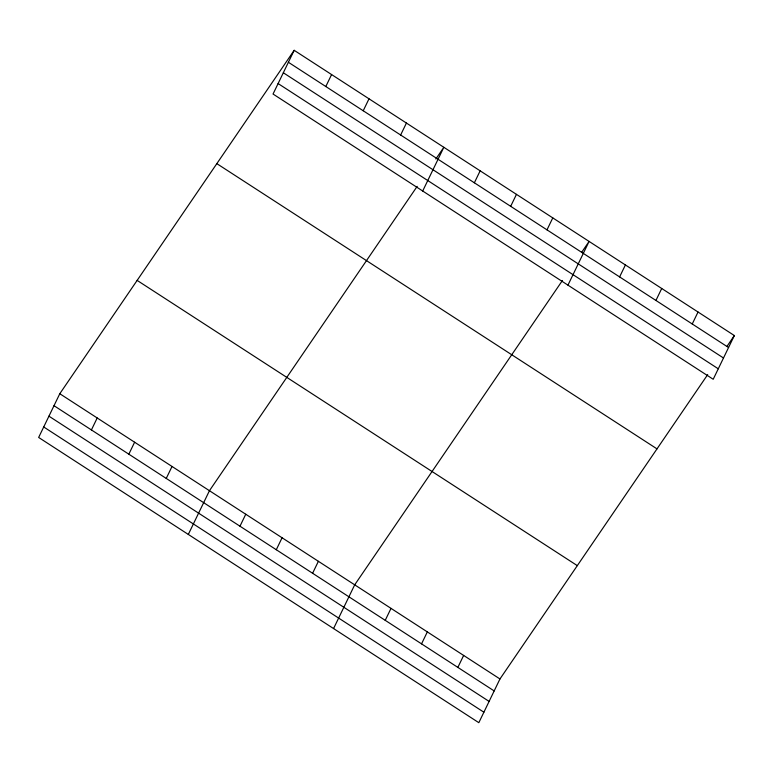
<?xml version="1.0" encoding="UTF-8"?>
<svg xmlns="http://www.w3.org/2000/svg" width="773" height="773" viewBox="0 0 773 773"><rect width="100%" height="100%" fill="white"/><g stroke="black" fill="none" stroke-linecap="round" stroke-linejoin="round"><path stroke-width="1.16" d="M294.175 50.313L273.043 94.035L713.208 379.272L734.35 335.55L294.175 50.313L59.792 393.728L38.65 437.45L478.825 722.687L499.957 678.965L707.682 374.625M91.417 429.943L97.205 417.971M128.83 454.186L134.618 442.214M325.81 86.528L331.588 74.556M166.243 478.429L172.031 466.457M363.223 110.771L369.011 98.799M188.312 534.433L209.444 490.71L417.169 186.37M400.636 135.014L406.424 123.052M239.978 526.21L245.756 514.238M422.696 191.018L443.837 147.295L435.837 159.016M276.29 549.738L282.077 537.766M474.361 182.795L480.149 170.823M312.601 573.266L318.389 561.304M510.682 206.323L516.461 194.361M333.569 628.555L354.701 584.832L562.425 280.502M546.994 229.861L552.782 217.889M385.234 620.332L391.012 608.37M567.952 285.15L589.094 241.418L581.76 252.172M421.546 643.87L427.334 631.899M619.617 276.918L625.405 264.955M457.858 667.399L463.645 655.436M655.939 300.455L661.717 288.484M692.25 323.984L698.038 312.021M727.016 346.294L734.35 335.55M288.397 62.275L728.562 347.521M283.324 72.759L723.499 357.996M278.106 83.561L718.281 368.798M216.827 163.634L657.002 448.881M137.14 280.396L577.305 565.633M59.792 393.728L499.957 678.965M54.004 405.69L494.169 690.927M48.941 416.174L489.106 701.411M43.713 426.967L483.888 712.204"/></g></svg>
